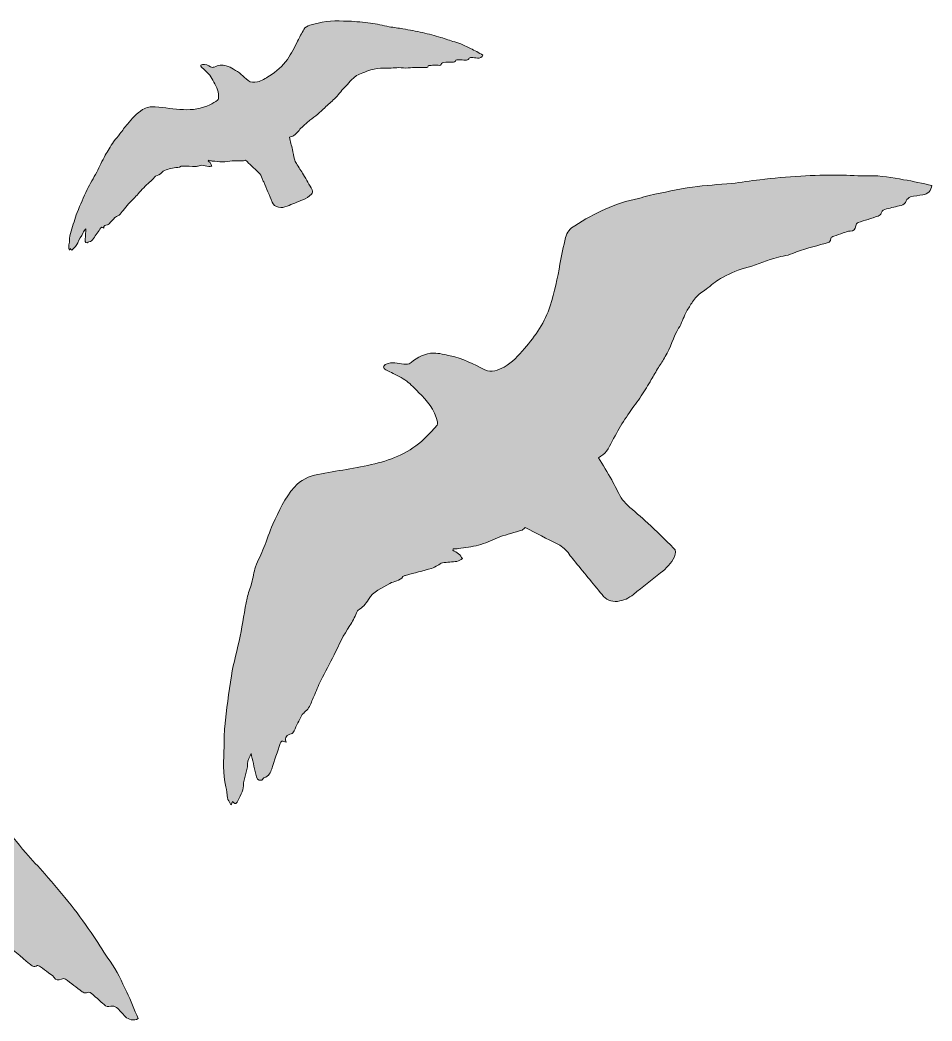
# Model space of a CAD drawing. Header units: inches. Extents: x 726 to 922, y 33 to 225.
# Drawn here: x 874.44 to 911.81, y 52.43 to 93.46 of the extents above; entities that cross this region are included whole.
import ezdxf

# ---------------------------------------------------------------- set-up
doc = ezdxf.new("R2010")
doc.units = ezdxf.units.IN
doc.header["$MEASUREMENT"] = 0
doc.layers.add('Layer 1', color=7, linetype='Continuous')

# ---------------------------------------------------------------- blocks, each defined once
blk = doc.blocks.new('block 6')
at = {"layer": 'Layer 1', "true_color": 0x965f44}
h = blk.add_hatch(color=25, dxfattribs=at)
h.dxf.hatch_style = 2
edge = h.paths.add_edge_path()
edge.add_spline(control_points=[(892.249, 92.566), (892.057, 92.615), (891.873, 92.692), (891.682, 92.746), (891.435, 92.818), (891.187, 92.887), (890.937, 92.943), (890.67, 93.004), (890.4, 93.052), (890.131, 93.101), (889.944, 93.134), (889.755, 93.153), (889.568, 93.187), (889.31, 93.234), (889.054, 93.3), (888.794, 93.336), (888.504, 93.376), (888.21, 93.393), (887.917, 93.417), (887.842, 93.424), (887.765, 93.409), (887.69, 93.417), (887.219, 93.461), (886.764, 93.379), (886.314, 93.251), (886.213, 93.222), (886.123, 93.17), (886.07, 93.073), (885.983, 92.915), (885.891, 92.76), (885.814, 92.597), (885.692, 92.337), (885.552, 92.088), (885.393, 91.849), (885.203, 91.564), (884.946, 91.35), (884.658, 91.169), (884.501, 91.071), (884.349, 90.964), (884.164, 90.927), (884.031, 90.901), (883.89, 90.882), (883.781, 90.982), (883.596, 91.152), (883.414, 91.324), (883.191, 91.444), (883.093, 91.497), (882.996, 91.558), (882.891, 91.588), (882.724, 91.636), (882.557, 91.6), (882.399, 91.534), (882.344, 91.51), (882.303, 91.521), (882.251, 91.544), (882.143, 91.594), (882.037, 91.658), (881.91, 91.643), (881.887, 91.64), (881.854, 91.623), (881.847, 91.604), (881.84, 91.586), (881.855, 91.552), (881.871, 91.534), (881.899, 91.503), (881.936, 91.481), (881.966, 91.451), (882.049, 91.37), (882.141, 91.293), (882.212, 91.202), (882.279, 91.116), (882.324, 91.013), (882.379, 90.919), (882.499, 90.711), (882.592, 90.495), (882.576, 90.248), (882.574, 90.221), (882.558, 90.186), (882.537, 90.172), (882.434, 90.108), (882.33, 90.044), (882.221, 89.989), (881.879, 89.817), (881.509, 89.77), (881.135, 89.79), (880.75, 89.81), (880.367, 89.865), (879.982, 89.904), (879.796, 89.923), (879.622, 89.892), (879.46, 89.79), (879.213, 89.634), (879.025, 89.415), (878.839, 89.197), (878.73, 89.071), (878.639, 88.929), (878.536, 88.798), (878.45, 88.688), (878.351, 88.588), (878.269, 88.474), (878.203, 88.382), (878.157, 88.276), (878.098, 88.178), (878.045, 88.09), (877.978, 88.01), (877.93, 87.918), (877.81, 87.689), (877.702, 87.454), (877.581, 87.225), (877.455, 86.985), (877.31, 86.754), (877.192, 86.509), (877.045, 86.203), (876.913, 85.889), (876.782, 85.575), (876.73, 85.45), (876.699, 85.317), (876.656, 85.188), (876.571, 84.934), (876.474, 84.683), (876.467, 84.409), (876.465, 84.333), (876.445, 84.258), (876.434, 84.183), (876.434, 84.172), (876.434, 84.161), (876.434, 84.149), (876.442, 84.112), (876.451, 84.074), (876.461, 84.029), (876.479, 84.052), (876.493, 84.07), (876.509, 84.092), (876.529, 84.05), (876.552, 84.002), (876.594, 84.05), (876.673, 84.138), (876.776, 84.225), (876.808, 84.332), (876.853, 84.479), (876.968, 84.581), (877.011, 84.727), (877.032, 84.798), (877.099, 84.856), (877.136, 84.908), (877.129, 84.778), (877.122, 84.63), (877.11, 84.482), (877.105, 84.406), (877.102, 84.336), (877.195, 84.332), (877.219, 84.348), (877.239, 84.372), (877.257, 84.371), (877.355, 84.365), (877.4, 84.43), (877.448, 84.499), (877.548, 84.647), (877.651, 84.792), (877.755, 84.938), (877.765, 84.953), (877.782, 84.964), (877.795, 84.975), (877.819, 84.961), (877.839, 84.949), (877.873, 84.928), (877.867, 85.047), (877.931, 85.064), (878.018, 85.06), (878.042, 85.059), (878.071, 85.085), (878.09, 85.106), (878.169, 85.189), (878.244, 85.277), (878.324, 85.36), (878.341, 85.379), (878.369, 85.388), (878.392, 85.402), (878.428, 85.422), (878.471, 85.435), (878.499, 85.463), (878.557, 85.523), (878.608, 85.59), (878.662, 85.654), (878.737, 85.744), (878.808, 85.838), (878.888, 85.924), (879.018, 86.065), (879.158, 86.196), (879.285, 86.34), (879.432, 86.507), (879.577, 86.674), (879.752, 86.814), (879.827, 86.874), (879.886, 86.953), (879.952, 87.024), (879.965, 87.037), (879.976, 87.059), (879.991, 87.063), (880.092, 87.093), (880.175, 87.137), (880.257, 87.216), (880.387, 87.343), (880.58, 87.359), (880.753, 87.403), (880.85, 87.428), (880.961, 87.385), (881.048, 87.464), (881.06, 87.474), (881.086, 87.47), (881.106, 87.47), (881.285, 87.467), (881.464, 87.461), (881.644, 87.46), (881.687, 87.46), (881.731, 87.474), (881.775, 87.482), (881.812, 87.49), (881.85, 87.51), (881.885, 87.506), (881.981, 87.493), (882.075, 87.465), (882.171, 87.453), (882.211, 87.447), (882.253, 87.466), (882.294, 87.474), (882.278, 87.512), (882.267, 87.554), (882.245, 87.588), (882.22, 87.625), (882.184, 87.655), (882.153, 87.689), (882.158, 87.696), (882.163, 87.704), (882.167, 87.711), (882.218, 87.701), (882.268, 87.687), (882.319, 87.682), (882.454, 87.666), (882.591, 87.643), (882.727, 87.643), (882.862, 87.644), (882.997, 87.677), (883.132, 87.685), (883.287, 87.693), (883.443, 87.687), (883.599, 87.691), (883.624, 87.691), (883.649, 87.712), (883.674, 87.723), (883.851, 87.554), (884.027, 87.382), (884.208, 87.215), (884.285, 87.144), (884.337, 87.062), (884.368, 86.964), (884.384, 86.916), (884.404, 86.87), (884.424, 86.824), (884.54, 86.549), (884.658, 86.275), (884.774, 86.001), (884.823, 85.885), (884.902, 85.808), (885.032, 85.786), (885.154, 85.765), (885.269, 85.782), (885.382, 85.83), (885.595, 85.919), (885.811, 86.001), (886.022, 86.092), (886.153, 86.148), (886.281, 86.211), (886.378, 86.325), (886.427, 86.382), (886.446, 86.435), (886.411, 86.498), (886.294, 86.707), (886.176, 86.916), (886.054, 87.121), (885.961, 87.277), (885.858, 87.426), (885.764, 87.58), (885.73, 87.635), (885.699, 87.696), (885.683, 87.758), (885.651, 87.888), (885.633, 88.021), (885.602, 88.151), (885.563, 88.321), (885.517, 88.489), (885.475, 88.653), (885.533, 88.677), (885.613, 88.688), (885.664, 88.732), (885.781, 88.835), (885.881, 88.956), (885.994, 89.064), (886.098, 89.164), (886.207, 89.259), (886.318, 89.352), (886.423, 89.439), (886.537, 89.516), (886.641, 89.603), (886.739, 89.685), (886.83, 89.775), (886.923, 89.862), (886.992, 89.926), (887.061, 89.991), (887.131, 90.056), (887.193, 90.113), (887.258, 90.168), (887.321, 90.226), (887.477, 90.368), (887.581, 90.556), (887.738, 90.697), (887.822, 90.773), (887.886, 90.871), (887.963, 90.954), (888.015, 91.009), (888.073, 91.057), (888.13, 91.107), (888.163, 91.136), (888.198, 91.161), (888.233, 91.188), (888.31, 91.233), (888.399, 91.266), (888.486, 91.296), (888.599, 91.335), (888.711, 91.396), (888.82, 91.418), (888.987, 91.45), (889.158, 91.495), (889.338, 91.485), (889.543, 91.473), (889.75, 91.505), (889.956, 91.509), (890.087, 91.512), (890.221, 91.482), (890.349, 91.498), (890.576, 91.527), (890.802, 91.506), (891.028, 91.512), (891.083, 91.513), (891.15, 91.495), (891.169, 91.582), (891.171, 91.592), (891.211, 91.598), (891.235, 91.6), (891.302, 91.605), (891.368, 91.607), (891.435, 91.609), (891.483, 91.611), (891.534, 91.622), (891.577, 91.607), (891.653, 91.582), (891.685, 91.614), (891.716, 91.674), (891.728, 91.696), (891.757, 91.724), (891.779, 91.725), (891.919, 91.733), (892.059, 91.732), (892.199, 91.738), (892.227, 91.74), (892.268, 91.756), (892.279, 91.778), (892.308, 91.832), (892.351, 91.833), (892.4, 91.831), (892.5, 91.825), (892.601, 91.821), (892.702, 91.816), (892.755, 91.813), (892.795, 91.827), (892.829, 91.876), (892.849, 91.904), (892.897, 91.929), (892.932, 91.927), (893.015, 91.926), (893.098, 91.906), (893.182, 91.897), (893.279, 91.887), (893.369, 91.934), (893.408, 92.026), (893.238, 92.116), (893.071, 92.214), (892.896, 92.296), (892.684, 92.396), (892.479, 92.507), (892.249, 92.566)], knot_values=[0, 0, 0, 0, 1, 1, 1, 2, 2, 2, 3, 3, 3, 4, 4, 4, 5, 5, 5, 6, 6, 6, 7, 7, 7, 8, 8, 8, 9, 9, 9, 10, 10, 10, 11, 11, 11, 12, 12, 12, 13, 13, 13, 14, 14, 14, 15, 15, 15, 16, 16, 16, 17, 17, 17, 18, 18, 18, 19, 19, 19, 20, 20, 20, 21, 21, 21, 22, 22, 22, 23, 23, 23, 24, 24, 24, 25, 25, 25, 26, 26, 26, 27, 27, 27, 28, 28, 28, 29, 29, 29, 30, 30, 30, 31, 31, 31, 32, 32, 32, 33, 33, 33, 34, 34, 34, 35, 35, 35, 36, 36, 36, 37, 37, 37, 38, 38, 38, 39, 39, 39, 40, 40, 40, 41, 41, 41, 42, 42, 42, 43, 43, 43, 44, 44, 44, 45, 45, 45, 46, 46, 46, 47, 47, 47, 48, 48, 48, 49, 49, 49, 50, 50, 50, 51, 51, 51, 52, 52, 52, 53, 53, 53, 54, 54, 54, 55, 55, 55, 56, 56, 56, 57, 57, 57, 58, 58, 58, 59, 59, 59, 60, 60, 60, 61, 61, 61, 62, 62, 62, 63, 63, 63, 64, 64, 64, 65, 65, 65, 66, 66, 66, 67, 67, 67, 68, 68, 68, 69, 69, 69, 70, 70, 70, 71, 71, 71, 72, 72, 72, 73, 73, 73, 74, 74, 74, 75, 75, 75, 76, 76, 76, 77, 77, 77, 78, 78, 78, 79, 79, 79, 80, 80, 80, 81, 81, 81, 82, 82, 82, 83, 83, 83, 84, 84, 84, 85, 85, 85, 86, 86, 86, 87, 87, 87, 88, 88, 88, 89, 89, 89, 90, 90, 90, 91, 91, 91, 92, 92, 92, 93, 93, 93, 94, 94, 94, 95, 95, 95, 96, 96, 96, 97, 97, 97, 98, 98, 98, 99, 99, 99, 100, 100, 100, 101, 101, 101, 102, 102, 102, 103, 103, 103, 104, 104, 104, 105, 105, 105, 106, 106, 106, 107, 107, 107, 108, 108, 108, 109, 109, 109, 110, 110, 110, 111, 111, 111, 112, 112, 112, 113, 113, 113, 114, 114, 114, 115, 115, 115, 116, 116, 116, 117, 117, 117, 118, 118, 118, 119, 119, 119, 120, 120, 120, 121, 121, 121, 122, 122, 122, 123, 123, 123, 124, 124, 124, 125, 125, 125, 126, 126, 126, 127, 127, 127, 128, 128, 128, 129, 129, 129, 130, 130, 130, 130], degree=3, periodic=1)
h = blk.add_hatch(color=25, dxfattribs=at)
h.dxf.hatch_style = 2
edge = h.paths.add_edge_path()
edge.add_spline(control_points=[(878.132, 54.879), (877.891, 55.205), (877.697, 55.564), (877.465, 55.897), (877.165, 56.328), (876.859, 56.758), (876.535, 57.171), (876.189, 57.611), (875.824, 58.036), (875.458, 58.46), (875.204, 58.753), (874.928, 59.028), (874.676, 59.322), (874.325, 59.73), (874.004, 60.165), (873.638, 60.557), (873.229, 60.996), (872.784, 61.403), (872.35, 61.818), (872.239, 61.925), (872.099, 62.002), (871.989, 62.11), (871.298, 62.788), (870.469, 63.245), (869.589, 63.621), (869.392, 63.705), (869.181, 63.739), (868.971, 63.653), (868.631, 63.513), (868.284, 63.387), (867.953, 63.227), (867.423, 62.972), (866.88, 62.756), (866.319, 62.582), (865.648, 62.375), (864.966, 62.366), (864.275, 62.451), (863.899, 62.497), (863.519, 62.524), (863.177, 62.704), (862.932, 62.833), (862.684, 62.985), (862.64, 63.284), (862.565, 63.793), (862.499, 64.301), (862.299, 64.78), (862.211, 64.989), (862.136, 65.212), (862.008, 65.395), (861.804, 65.685), (861.492, 65.844), (861.157, 65.943), (861.038, 65.977), (860.987, 66.047), (860.935, 66.151), (860.827, 66.369), (860.741, 66.608), (860.521, 66.747), (860.48, 66.772), (860.405, 66.787), (860.369, 66.767), (860.335, 66.747), (860.317, 66.674), (860.319, 66.625), (860.322, 66.54), (860.352, 66.457), (860.362, 66.371), (860.39, 66.133), (860.436, 65.894), (860.432, 65.656), (860.427, 65.434), (860.366, 65.213), (860.331, 64.992), (860.254, 64.507), (860.124, 64.044), (859.779, 63.672), (859.743, 63.632), (859.671, 63.597), (859.62, 63.603), (859.373, 63.633), (859.126, 63.667), (858.883, 63.72), (858.117, 63.887), (857.468, 64.29), (856.9, 64.803), (856.314, 65.332), (855.776, 65.914), (855.217, 66.472), (854.945, 66.743), (854.628, 66.918), (854.24, 66.964), (853.645, 67.035), (853.066, 66.929), (852.489, 66.824), (852.153, 66.763), (851.826, 66.655), (851.493, 66.58), (851.214, 66.517), (850.927, 66.485), (850.652, 66.41), (850.428, 66.349), (850.218, 66.239), (849.998, 66.161), (849.799, 66.089), (849.589, 66.048), (849.396, 65.965), (848.91, 65.755), (848.434, 65.522), (847.948, 65.313), (847.437, 65.094), (846.909, 64.915), (846.407, 64.678), (845.777, 64.382), (845.163, 64.052), (844.55, 63.722), (844.306, 63.591), (844.085, 63.42), (843.851, 63.271), (843.388, 62.977), (842.91, 62.703), (842.546, 62.277), (842.446, 62.16), (842.318, 62.066), (842.202, 61.962), (842.188, 61.943), (842.173, 61.926), (842.159, 61.908), (842.124, 61.837), (842.089, 61.766), (842.048, 61.681), (842.105, 61.695), (842.151, 61.706), (842.204, 61.719), (842.183, 61.628), (842.157, 61.521), (842.285, 61.542), (842.525, 61.582), (842.799, 61.588), (842.988, 61.715), (843.249, 61.891), (843.564, 61.905), (843.82, 62.081), (843.945, 62.167), (844.126, 62.172), (844.252, 62.206), (844.073, 62.01), (843.871, 61.784), (843.663, 61.564), (843.555, 61.45), (843.461, 61.343), (843.602, 61.216), (843.662, 61.21), (843.723, 61.222), (843.751, 61.197), (843.9, 61.063), (844.056, 61.108), (844.22, 61.157), (844.57, 61.261), (844.922, 61.359), (845.274, 61.457), (845.31, 61.468), (845.351, 61.462), (845.386, 61.464), (845.405, 61.41), (845.421, 61.366), (845.449, 61.288), (845.591, 61.484), (845.715, 61.43), (845.849, 61.311), (845.885, 61.279), (845.965, 61.283), (846.023, 61.29), (846.256, 61.321), (846.488, 61.363), (846.721, 61.394), (846.774, 61.4), (846.83, 61.38), (846.884, 61.37), (846.967, 61.357), (847.052, 61.322), (847.132, 61.331), (847.302, 61.35), (847.47, 61.392), (847.638, 61.425), (847.873, 61.47), (848.107, 61.527), (848.344, 61.561), (848.733, 61.617), (849.126, 61.645), (849.513, 61.71), (849.961, 61.786), (850.407, 61.863), (850.865, 61.861), (851.061, 61.86), (851.258, 61.909), (851.454, 61.935), (851.492, 61.94), (851.536, 61.961), (851.566, 61.948), (851.765, 61.865), (851.952, 61.828), (852.185, 61.848), (852.555, 61.882), (852.882, 61.658), (853.215, 61.505), (853.402, 61.42), (853.522, 61.208), (853.762, 61.221), (853.794, 61.223), (853.831, 61.182), (853.861, 61.157), (854.142, 60.92), (854.42, 60.68), (854.703, 60.447), (854.772, 60.39), (854.86, 60.356), (854.94, 60.314), (855.008, 60.278), (855.096, 60.261), (855.145, 60.209), (855.281, 60.064), (855.395, 59.899), (855.531, 59.754), (855.587, 59.696), (855.678, 59.671), (855.753, 59.631), (855.778, 59.712), (855.814, 59.792), (855.822, 59.874), (855.831, 59.966), (855.813, 60.06), (855.807, 60.153), (855.824, 60.159), (855.842, 60.165), (855.859, 60.171), (855.926, 60.09), (855.988, 60.003), (856.061, 59.928), (856.257, 59.729), (856.443, 59.516), (856.66, 59.342), (856.875, 59.169), (857.132, 59.047), (857.357, 58.884), (857.614, 58.697), (857.854, 58.486), (858.106, 58.292), (858.148, 58.26), (858.214, 58.26), (858.266, 58.247), (858.33, 57.749), (858.388, 57.248), (858.46, 56.75), (858.49, 56.538), (858.467, 56.341), (858.391, 56.145), (858.354, 56.049), (858.327, 55.949), (858.298, 55.85), (858.129, 55.264), (857.962, 54.678), (857.793, 54.092), (857.722, 53.844), (857.748, 53.619), (857.926, 53.418), (858.093, 53.228), (858.297, 53.107), (858.539, 53.036), (858.992, 52.903), (859.44, 52.754), (859.893, 52.627), (860.174, 52.547), (860.458, 52.483), (860.759, 52.538), (860.91, 52.565), (861.009, 52.627), (861.034, 52.77), (861.118, 53.253), (861.2, 53.737), (861.27, 54.222), (861.324, 54.588), (861.352, 54.957), (861.402, 55.324), (861.42, 55.455), (861.449, 55.592), (861.504, 55.71), (861.62, 55.958), (861.763, 56.193), (861.883, 56.439), (862.039, 56.76), (862.182, 57.087), (862.327, 57.401), (862.449, 57.363), (862.591, 57.278), (862.73, 57.283), (863.048, 57.294), (863.363, 57.358), (863.681, 57.384), (863.976, 57.408), (864.272, 57.419), (864.568, 57.422), (864.846, 57.425), (865.126, 57.402), (865.405, 57.406), (865.665, 57.41), (865.926, 57.436), (866.186, 57.453), (866.379, 57.466), (866.572, 57.481), (866.765, 57.493), (866.939, 57.503), (867.114, 57.507), (867.288, 57.517), (867.718, 57.542), (868.125, 57.707), (868.558, 57.729), (868.789, 57.742), (869.016, 57.814), (869.246, 57.846), (869.399, 57.867), (869.554, 57.868), (869.709, 57.874), (869.798, 57.877), (869.887, 57.872), (869.977, 57.871), (870.158, 57.843), (870.341, 57.779), (870.518, 57.715), (870.748, 57.631), (871.004, 57.584), (871.205, 57.478), (871.513, 57.313), (871.842, 57.164), (872.114, 56.916), (872.425, 56.633), (872.795, 56.417), (873.128, 56.158), (873.34, 55.993), (873.513, 55.773), (873.738, 55.633), (874.136, 55.386), (874.467, 55.062), (874.834, 54.779), (874.923, 54.71), (875.007, 54.595), (875.147, 54.709), (875.164, 54.723), (875.237, 54.68), (875.276, 54.653), (875.388, 54.575), (875.498, 54.492), (875.606, 54.409), (875.684, 54.35), (875.78, 54.301), (875.829, 54.223), (875.916, 54.085), (876.01, 54.095), (876.136, 54.149), (876.184, 54.169), (876.265, 54.177), (876.302, 54.15), (876.533, 53.982), (876.755, 53.799), (876.985, 53.629), (877.032, 53.595), (877.117, 53.569), (877.164, 53.588), (877.28, 53.637), (877.349, 53.584), (877.424, 53.516), (877.577, 53.378), (877.73, 53.241), (877.883, 53.103), (877.965, 53.03), (878.047, 53), (878.165, 53.035), (878.232, 53.055), (878.34, 53.03), (878.394, 52.984), (878.524, 52.874), (878.63, 52.736), (878.751, 52.614), (878.893, 52.472), (879.097, 52.43), (879.277, 52.527), (879.124, 52.888), (878.984, 53.26), (878.812, 53.617), (878.605, 54.047), (878.421, 54.489), (878.132, 54.879)], knot_values=[0, 0, 0, 0, 1, 1, 1, 2, 2, 2, 3, 3, 3, 4, 4, 4, 5, 5, 5, 6, 6, 6, 7, 7, 7, 8, 8, 8, 9, 9, 9, 10, 10, 10, 11, 11, 11, 12, 12, 12, 13, 13, 13, 14, 14, 14, 15, 15, 15, 16, 16, 16, 17, 17, 17, 18, 18, 18, 19, 19, 19, 20, 20, 20, 21, 21, 21, 22, 22, 22, 23, 23, 23, 24, 24, 24, 25, 25, 25, 26, 26, 26, 27, 27, 27, 28, 28, 28, 29, 29, 29, 30, 30, 30, 31, 31, 31, 32, 32, 32, 33, 33, 33, 34, 34, 34, 35, 35, 35, 36, 36, 36, 37, 37, 37, 38, 38, 38, 39, 39, 39, 40, 40, 40, 41, 41, 41, 42, 42, 42, 43, 43, 43, 44, 44, 44, 45, 45, 45, 46, 46, 46, 47, 47, 47, 48, 48, 48, 49, 49, 49, 50, 50, 50, 51, 51, 51, 52, 52, 52, 53, 53, 53, 54, 54, 54, 55, 55, 55, 56, 56, 56, 57, 57, 57, 58, 58, 58, 59, 59, 59, 60, 60, 60, 61, 61, 61, 62, 62, 62, 63, 63, 63, 64, 64, 64, 65, 65, 65, 66, 66, 66, 67, 67, 67, 68, 68, 68, 69, 69, 69, 70, 70, 70, 71, 71, 71, 72, 72, 72, 73, 73, 73, 74, 74, 74, 75, 75, 75, 76, 76, 76, 77, 77, 77, 78, 78, 78, 79, 79, 79, 80, 80, 80, 81, 81, 81, 82, 82, 82, 83, 83, 83, 84, 84, 84, 85, 85, 85, 86, 86, 86, 87, 87, 87, 88, 88, 88, 89, 89, 89, 90, 90, 90, 91, 91, 91, 92, 92, 92, 93, 93, 93, 94, 94, 94, 95, 95, 95, 96, 96, 96, 97, 97, 97, 98, 98, 98, 99, 99, 99, 100, 100, 100, 101, 101, 101, 102, 102, 102, 103, 103, 103, 104, 104, 104, 105, 105, 105, 106, 106, 106, 107, 107, 107, 108, 108, 108, 109, 109, 109, 110, 110, 110, 111, 111, 111, 112, 112, 112, 113, 113, 113, 114, 114, 114, 115, 115, 115, 116, 116, 116, 117, 117, 117, 118, 118, 118, 119, 119, 119, 120, 120, 120, 121, 121, 121, 122, 122, 122, 123, 123, 123, 124, 124, 124, 125, 125, 125, 126, 126, 126, 127, 127, 127, 128, 128, 128, 129, 129, 129, 130, 130, 130, 130], degree=3, periodic=1)
at = {"layer": 'Layer 1', "lineweight": 0}
for points in [[(892.249, 92.566), (892.057, 92.615), (891.873, 92.692), (891.682, 92.746), (891.435, 92.818), (891.187, 92.887), (890.937, 92.943), (890.67, 93.004), (890.4, 93.052), (890.131, 93.101), (889.944, 93.134), (889.755, 93.153), (889.568, 93.187), (889.31, 93.234), (889.054, 93.3), (888.794, 93.336), (888.504, 93.376), (888.21, 93.393), (887.917, 93.417), (887.842, 93.424), (887.765, 93.409), (887.69, 93.417), (887.219, 93.461), (886.764, 93.379), (886.314, 93.251), (886.213, 93.222), (886.123, 93.17), (886.07, 93.073), (885.983, 92.915), (885.891, 92.76), (885.814, 92.597), (885.692, 92.337), (885.552, 92.088), (885.393, 91.849), (885.203, 91.564), (884.946, 91.35), (884.658, 91.169), (884.501, 91.071), (884.349, 90.964), (884.164, 90.927), (884.031, 90.901), (883.89, 90.882), (883.781, 90.982), (883.596, 91.152), (883.414, 91.324), (883.191, 91.444), (883.093, 91.497), (882.996, 91.558), (882.891, 91.588), (882.724, 91.636), (882.557, 91.6), (882.399, 91.534), (882.344, 91.51), (882.303, 91.521), (882.251, 91.544), (882.143, 91.594), (882.037, 91.658), (881.91, 91.643), (881.887, 91.64), (881.854, 91.623), (881.847, 91.604), (881.84, 91.586), (881.855, 91.552), (881.871, 91.534), (881.899, 91.503), (881.936, 91.481), (881.966, 91.451), (882.049, 91.37), (882.141, 91.293), (882.212, 91.202), (882.279, 91.116), (882.324, 91.013), (882.379, 90.919), (882.499, 90.711), (882.592, 90.495), (882.576, 90.248), (882.574, 90.221), (882.558, 90.186), (882.537, 90.172), (882.434, 90.108), (882.33, 90.044), (882.221, 89.989), (881.879, 89.817), (881.509, 89.77), (881.135, 89.79), (880.75, 89.81), (880.367, 89.865), (879.982, 89.904), (879.796, 89.923), (879.622, 89.892), (879.46, 89.79), (879.213, 89.634), (879.025, 89.415), (878.839, 89.197), (878.73, 89.071), (878.639, 88.929), (878.536, 88.798), (878.45, 88.688), (878.351, 88.588), (878.269, 88.474), (878.203, 88.382), (878.157, 88.276), (878.098, 88.178), (878.045, 88.09), (877.978, 88.01), (877.93, 87.918), (877.81, 87.689), (877.702, 87.454), (877.581, 87.225), (877.455, 86.985), (877.31, 86.754), (877.192, 86.509), (877.045, 86.203), (876.913, 85.889), (876.782, 85.575), (876.73, 85.45), (876.699, 85.317), (876.656, 85.188), (876.571, 84.934), (876.474, 84.683), (876.467, 84.409), (876.465, 84.333), (876.445, 84.258), (876.434, 84.183), (876.434, 84.172), (876.434, 84.161), (876.434, 84.149), (876.442, 84.112), (876.451, 84.074), (876.461, 84.029), (876.479, 84.052), (876.493, 84.07), (876.509, 84.092), (876.529, 84.05), (876.552, 84.002), (876.594, 84.05), (876.673, 84.138), (876.776, 84.225), (876.808, 84.332), (876.853, 84.479), (876.968, 84.581), (877.011, 84.727), (877.032, 84.798), (877.099, 84.856), (877.136, 84.908), (877.129, 84.778), (877.122, 84.63), (877.11, 84.482), (877.105, 84.406), (877.102, 84.336), (877.195, 84.332), (877.219, 84.348), (877.239, 84.372), (877.257, 84.371), (877.355, 84.365), (877.4, 84.43), (877.448, 84.499), (877.548, 84.647), (877.651, 84.792), (877.755, 84.938), (877.765, 84.953), (877.782, 84.964), (877.795, 84.975), (877.819, 84.961), (877.839, 84.949), (877.873, 84.928), (877.867, 85.047), (877.931, 85.064), (878.018, 85.06), (878.042, 85.059), (878.071, 85.085), (878.09, 85.106), (878.169, 85.189), (878.244, 85.277), (878.324, 85.36), (878.341, 85.379), (878.369, 85.388), (878.392, 85.402), (878.428, 85.422), (878.471, 85.435), (878.499, 85.463), (878.557, 85.523), (878.608, 85.59), (878.662, 85.654), (878.737, 85.744), (878.808, 85.838), (878.888, 85.924), (879.018, 86.065), (879.158, 86.196), (879.285, 86.34), (879.432, 86.507), (879.577, 86.674), (879.752, 86.814), (879.827, 86.874), (879.886, 86.953), (879.952, 87.024), (879.965, 87.037), (879.976, 87.059), (879.991, 87.063), (880.092, 87.093), (880.175, 87.137), (880.257, 87.216), (880.387, 87.343), (880.58, 87.359), (880.753, 87.403), (880.85, 87.428), (880.961, 87.385), (881.048, 87.464), (881.06, 87.474), (881.086, 87.47), (881.106, 87.47), (881.285, 87.467), (881.464, 87.461), (881.644, 87.46), (881.687, 87.46), (881.731, 87.474), (881.775, 87.482), (881.812, 87.49), (881.85, 87.51), (881.885, 87.506), (881.981, 87.493), (882.075, 87.465), (882.171, 87.453), (882.211, 87.447), (882.253, 87.466), (882.294, 87.474), (882.278, 87.512), (882.267, 87.554), (882.245, 87.588), (882.22, 87.625), (882.184, 87.655), (882.153, 87.689), (882.158, 87.696), (882.163, 87.704), (882.167, 87.711), (882.218, 87.701), (882.268, 87.687), (882.319, 87.682), (882.454, 87.666), (882.591, 87.643), (882.727, 87.643), (882.862, 87.644), (882.997, 87.677), (883.132, 87.685), (883.287, 87.693), (883.443, 87.687), (883.599, 87.691), (883.624, 87.691), (883.649, 87.712), (883.674, 87.723), (883.851, 87.554), (884.027, 87.382), (884.208, 87.215), (884.285, 87.144), (884.337, 87.062), (884.368, 86.964), (884.384, 86.916), (884.404, 86.87), (884.424, 86.824), (884.54, 86.549), (884.658, 86.275), (884.774, 86.001), (884.823, 85.885), (884.902, 85.808), (885.032, 85.786), (885.154, 85.765), (885.269, 85.782), (885.382, 85.83), (885.595, 85.919), (885.811, 86.001), (886.022, 86.092), (886.153, 86.148), (886.281, 86.211), (886.378, 86.325), (886.427, 86.382), (886.446, 86.435), (886.411, 86.498), (886.294, 86.707), (886.176, 86.916), (886.054, 87.121), (885.961, 87.277), (885.858, 87.426), (885.764, 87.58), (885.73, 87.635), (885.699, 87.696), (885.683, 87.758), (885.651, 87.888), (885.633, 88.021), (885.602, 88.151), (885.563, 88.321), (885.517, 88.489), (885.475, 88.653), (885.533, 88.677), (885.613, 88.688), (885.664, 88.732), (885.781, 88.835), (885.881, 88.956), (885.994, 89.064), (886.098, 89.164), (886.207, 89.259), (886.318, 89.352), (886.423, 89.439), (886.537, 89.516), (886.641, 89.603), (886.739, 89.685), (886.83, 89.775), (886.923, 89.862), (886.992, 89.926), (887.061, 89.991), (887.131, 90.056), (887.193, 90.113), (887.258, 90.168), (887.321, 90.226), (887.477, 90.368), (887.581, 90.556), (887.738, 90.697), (887.822, 90.773), (887.886, 90.871), (887.963, 90.954), (888.015, 91.009), (888.073, 91.057), (888.13, 91.107), (888.163, 91.136), (888.198, 91.161), (888.233, 91.188), (888.31, 91.233), (888.399, 91.266), (888.486, 91.296), (888.599, 91.335), (888.711, 91.396), (888.82, 91.418), (888.987, 91.45), (889.158, 91.495), (889.338, 91.485), (889.543, 91.473), (889.75, 91.505), (889.956, 91.509), (890.087, 91.512), (890.221, 91.482), (890.349, 91.498), (890.576, 91.527), (890.802, 91.506), (891.028, 91.512), (891.083, 91.513), (891.15, 91.495), (891.169, 91.582), (891.171, 91.592), (891.211, 91.598), (891.235, 91.6), (891.302, 91.605), (891.368, 91.607), (891.435, 91.609), (891.483, 91.611), (891.534, 91.622), (891.577, 91.607), (891.653, 91.582), (891.685, 91.614), (891.716, 91.674), (891.728, 91.696), (891.757, 91.724), (891.779, 91.725), (891.919, 91.733), (892.059, 91.732), (892.199, 91.738), (892.227, 91.74), (892.268, 91.756), (892.279, 91.778), (892.308, 91.832), (892.351, 91.833), (892.4, 91.831), (892.5, 91.825), (892.601, 91.821), (892.702, 91.816), (892.755, 91.813), (892.795, 91.827), (892.829, 91.876), (892.849, 91.904), (892.897, 91.929), (892.932, 91.927), (893.015, 91.926), (893.098, 91.906), (893.182, 91.897), (893.279, 91.887), (893.369, 91.934), (893.408, 92.026), (893.238, 92.116), (893.071, 92.214), (892.896, 92.296), (892.684, 92.396), (892.479, 92.507), (892.249, 92.566)], [(878.132, 54.879), (877.891, 55.205), (877.697, 55.564), (877.465, 55.897), (877.165, 56.328), (876.859, 56.758), (876.535, 57.171), (876.189, 57.611), (875.824, 58.036), (875.458, 58.46), (875.204, 58.753), (874.928, 59.028), (874.676, 59.322), (874.325, 59.73), (874.004, 60.165), (873.638, 60.557), (873.229, 60.996), (872.784, 61.403), (872.35, 61.818), (872.239, 61.925), (872.099, 62.002), (871.989, 62.11), (871.298, 62.788), (870.469, 63.245), (869.589, 63.621), (869.392, 63.705), (869.181, 63.739), (868.971, 63.653), (868.631, 63.513), (868.284, 63.387), (867.953, 63.227), (867.423, 62.972), (866.88, 62.756), (866.319, 62.582), (865.648, 62.375), (864.966, 62.366), (864.275, 62.451), (863.899, 62.497), (863.519, 62.524), (863.177, 62.704), (862.932, 62.833), (862.684, 62.985), (862.64, 63.284), (862.565, 63.793), (862.499, 64.301), (862.299, 64.78), (862.211, 64.989), (862.136, 65.212), (862.008, 65.395), (861.804, 65.685), (861.492, 65.844), (861.157, 65.943), (861.038, 65.977), (860.987, 66.047), (860.935, 66.151), (860.827, 66.369), (860.741, 66.608), (860.521, 66.747), (860.48, 66.772), (860.405, 66.787), (860.369, 66.767), (860.335, 66.747), (860.317, 66.674), (860.319, 66.625), (860.322, 66.54), (860.352, 66.457), (860.362, 66.371), (860.39, 66.133), (860.436, 65.894), (860.432, 65.656), (860.427, 65.434), (860.366, 65.213), (860.331, 64.992), (860.254, 64.507), (860.124, 64.044), (859.779, 63.672), (859.743, 63.632), (859.671, 63.597), (859.62, 63.603), (859.373, 63.633), (859.126, 63.667), (858.883, 63.72), (858.117, 63.887), (857.468, 64.29), (856.9, 64.803), (856.314, 65.332), (855.776, 65.914), (855.217, 66.472), (854.945, 66.743), (854.628, 66.918), (854.24, 66.964), (853.645, 67.035), (853.066, 66.929), (852.489, 66.824), (852.153, 66.763), (851.826, 66.655), (851.493, 66.58), (851.214, 66.517), (850.927, 66.485), (850.652, 66.41), (850.428, 66.349), (850.218, 66.239), (849.998, 66.161), (849.799, 66.089), (849.589, 66.048), (849.396, 65.965), (848.91, 65.755), (848.434, 65.522), (847.948, 65.313), (847.437, 65.094), (846.909, 64.915), (846.407, 64.678), (845.777, 64.382), (845.163, 64.052), (844.55, 63.722), (844.306, 63.591), (844.085, 63.42), (843.851, 63.271), (843.388, 62.977), (842.91, 62.703), (842.546, 62.277), (842.446, 62.16), (842.318, 62.066), (842.202, 61.962), (842.188, 61.943), (842.173, 61.926), (842.159, 61.908), (842.124, 61.837), (842.089, 61.766), (842.048, 61.681), (842.105, 61.695), (842.151, 61.706), (842.204, 61.719), (842.183, 61.628), (842.157, 61.521), (842.285, 61.542), (842.525, 61.582), (842.799, 61.588), (842.988, 61.715), (843.249, 61.891), (843.564, 61.905), (843.82, 62.081), (843.945, 62.167), (844.126, 62.172), (844.252, 62.206), (844.073, 62.01), (843.871, 61.784), (843.663, 61.564), (843.555, 61.45), (843.461, 61.343), (843.602, 61.216), (843.662, 61.21), (843.723, 61.222), (843.751, 61.197), (843.9, 61.063), (844.056, 61.108), (844.22, 61.157), (844.57, 61.261), (844.922, 61.359), (845.274, 61.457), (845.31, 61.468), (845.351, 61.462), (845.386, 61.464), (845.405, 61.41), (845.421, 61.366), (845.449, 61.288), (845.591, 61.484), (845.715, 61.43), (845.849, 61.311), (845.885, 61.279), (845.965, 61.283), (846.023, 61.29), (846.256, 61.321), (846.488, 61.363), (846.721, 61.394), (846.774, 61.4), (846.83, 61.38), (846.884, 61.37), (846.967, 61.357), (847.052, 61.322), (847.132, 61.331), (847.302, 61.35), (847.47, 61.392), (847.638, 61.425), (847.873, 61.47), (848.107, 61.527), (848.344, 61.561), (848.733, 61.617), (849.126, 61.645), (849.513, 61.71), (849.961, 61.786), (850.407, 61.863), (850.865, 61.861), (851.061, 61.86), (851.258, 61.909), (851.454, 61.935), (851.492, 61.94), (851.536, 61.961), (851.566, 61.948), (851.765, 61.865), (851.952, 61.828), (852.185, 61.848), (852.555, 61.882), (852.882, 61.658), (853.215, 61.505), (853.402, 61.42), (853.522, 61.208), (853.762, 61.221), (853.794, 61.223), (853.831, 61.182), (853.861, 61.157), (854.142, 60.92), (854.42, 60.68), (854.703, 60.447), (854.772, 60.39), (854.86, 60.356), (854.94, 60.314), (855.008, 60.278), (855.096, 60.261), (855.145, 60.209), (855.281, 60.064), (855.395, 59.899), (855.531, 59.754), (855.587, 59.696), (855.678, 59.671), (855.753, 59.631), (855.778, 59.712), (855.814, 59.792), (855.822, 59.874), (855.831, 59.966), (855.813, 60.06), (855.807, 60.153), (855.824, 60.159), (855.842, 60.165), (855.859, 60.171), (855.926, 60.09), (855.988, 60.003), (856.061, 59.928), (856.257, 59.729), (856.443, 59.516), (856.66, 59.342), (856.875, 59.169), (857.132, 59.047), (857.357, 58.884), (857.614, 58.697), (857.854, 58.486), (858.106, 58.292), (858.148, 58.26), (858.214, 58.26), (858.266, 58.247), (858.33, 57.749), (858.388, 57.248), (858.46, 56.75), (858.49, 56.538), (858.467, 56.341), (858.391, 56.145), (858.354, 56.049), (858.327, 55.949), (858.298, 55.85), (858.129, 55.264), (857.962, 54.678), (857.793, 54.092), (857.722, 53.844), (857.748, 53.619), (857.926, 53.418), (858.093, 53.228), (858.297, 53.107), (858.539, 53.036), (858.992, 52.903), (859.44, 52.754), (859.893, 52.627), (860.174, 52.547), (860.458, 52.483), (860.759, 52.538), (860.91, 52.565), (861.009, 52.627), (861.034, 52.77), (861.118, 53.253), (861.2, 53.737), (861.27, 54.222), (861.324, 54.588), (861.352, 54.957), (861.402, 55.324), (861.42, 55.455), (861.449, 55.592), (861.504, 55.71), (861.62, 55.958), (861.763, 56.193), (861.883, 56.439), (862.039, 56.76), (862.182, 57.087), (862.327, 57.401), (862.449, 57.363), (862.591, 57.278), (862.73, 57.283), (863.048, 57.294), (863.363, 57.358), (863.681, 57.384), (863.976, 57.408), (864.272, 57.419), (864.568, 57.422), (864.846, 57.425), (865.126, 57.402), (865.405, 57.406), (865.665, 57.41), (865.926, 57.436), (866.186, 57.453), (866.379, 57.466), (866.572, 57.481), (866.765, 57.493), (866.939, 57.503), (867.114, 57.507), (867.288, 57.517), (867.718, 57.542), (868.125, 57.707), (868.558, 57.729), (868.789, 57.742), (869.016, 57.814), (869.246, 57.846), (869.399, 57.867), (869.554, 57.868), (869.709, 57.874), (869.798, 57.877), (869.887, 57.872), (869.977, 57.871), (870.158, 57.843), (870.341, 57.779), (870.518, 57.715), (870.748, 57.631), (871.004, 57.584), (871.205, 57.478), (871.513, 57.313), (871.842, 57.164), (872.114, 56.916), (872.425, 56.633), (872.795, 56.417), (873.128, 56.158), (873.34, 55.993), (873.513, 55.773), (873.738, 55.633), (874.136, 55.386), (874.467, 55.062), (874.834, 54.779), (874.923, 54.71), (875.007, 54.595), (875.147, 54.709), (875.164, 54.723), (875.237, 54.68), (875.276, 54.653), (875.388, 54.575), (875.498, 54.492), (875.606, 54.409), (875.684, 54.35), (875.78, 54.301), (875.829, 54.223), (875.916, 54.085), (876.01, 54.095), (876.136, 54.149), (876.184, 54.169), (876.265, 54.177), (876.302, 54.15), (876.533, 53.982), (876.755, 53.799), (876.985, 53.629), (877.032, 53.595), (877.117, 53.569), (877.164, 53.588), (877.28, 53.637), (877.349, 53.584), (877.424, 53.516), (877.577, 53.378), (877.73, 53.241), (877.883, 53.103), (877.965, 53.03), (878.047, 53), (878.165, 53.035), (878.232, 53.055), (878.34, 53.03), (878.394, 52.984), (878.524, 52.874), (878.63, 52.736), (878.751, 52.614), (878.893, 52.472), (879.097, 52.43), (879.277, 52.527), (879.124, 52.888), (878.984, 53.26), (878.812, 53.617), (878.605, 54.047), (878.421, 54.489), (878.132, 54.879)]]:
    blk.add_open_spline(points, degree=3, knots=[0, 0, 0, 0, 1, 1, 1, 2, 2, 2, 3, 3, 3, 4, 4, 4, 5, 5, 5, 6, 6, 6, 7, 7, 7, 8, 8, 8, 9, 9, 9, 10, 10, 10, 11, 11, 11, 12, 12, 12, 13, 13, 13, 14, 14, 14, 15, 15, 15, 16, 16, 16, 17, 17, 17, 18, 18, 18, 19, 19, 19, 20, 20, 20, 21, 21, 21, 22, 22, 22, 23, 23, 23, 24, 24, 24, 25, 25, 25, 26, 26, 26, 27, 27, 27, 28, 28, 28, 29, 29, 29, 30, 30, 30, 31, 31, 31, 32, 32, 32, 33, 33, 33, 34, 34, 34, 35, 35, 35, 36, 36, 36, 37, 37, 37, 38, 38, 38, 39, 39, 39, 40, 40, 40, 41, 41, 41, 42, 42, 42, 43, 43, 43, 44, 44, 44, 45, 45, 45, 46, 46, 46, 47, 47, 47, 48, 48, 48, 49, 49, 49, 50, 50, 50, 51, 51, 51, 52, 52, 52, 53, 53, 53, 54, 54, 54, 55, 55, 55, 56, 56, 56, 57, 57, 57, 58, 58, 58, 59, 59, 59, 60, 60, 60, 61, 61, 61, 62, 62, 62, 63, 63, 63, 64, 64, 64, 65, 65, 65, 66, 66, 66, 67, 67, 67, 68, 68, 68, 69, 69, 69, 70, 70, 70, 71, 71, 71, 72, 72, 72, 73, 73, 73, 74, 74, 74, 75, 75, 75, 76, 76, 76, 77, 77, 77, 78, 78, 78, 79, 79, 79, 80, 80, 80, 81, 81, 81, 82, 82, 82, 83, 83, 83, 84, 84, 84, 85, 85, 85, 86, 86, 86, 87, 87, 87, 88, 88, 88, 89, 89, 89, 90, 90, 90, 91, 91, 91, 92, 92, 92, 93, 93, 93, 94, 94, 94, 95, 95, 95, 96, 96, 96, 97, 97, 97, 98, 98, 98, 99, 99, 99, 100, 100, 100, 101, 101, 101, 102, 102, 102, 103, 103, 103, 104, 104, 104, 105, 105, 105, 106, 106, 106, 107, 107, 107, 108, 108, 108, 109, 109, 109, 110, 110, 110, 111, 111, 111, 112, 112, 112, 113, 113, 113, 114, 114, 114, 115, 115, 115, 116, 116, 116, 117, 117, 117, 118, 118, 118, 119, 119, 119, 120, 120, 120, 121, 121, 121, 122, 122, 122, 123, 123, 123, 124, 124, 124, 125, 125, 125, 126, 126, 126, 127, 127, 127, 128, 128, 128, 129, 129, 129, 130, 130, 130, 130], dxfattribs=at)
blk = doc.blocks.new('block 2')
at = {"layer": 'Layer 1', "true_color": 0xfed527}
h = blk.add_hatch(color=40, dxfattribs=at)
h.dxf.hatch_style = 2
edge = h.paths.add_edge_path()
edge.add_spline(control_points=[(898.917, 69.632), (899.168, 69.662), (899.384, 69.761), (899.58, 69.919), (899.947, 70.216), (900.324, 70.499), (900.688, 70.799), (900.913, 70.985), (901.127, 71.182), (901.253, 71.46), (901.316, 71.6), (901.322, 71.716), (901.219, 71.818), (900.87, 72.163), (900.519, 72.506), (900.16, 72.84), (899.889, 73.092), (899.602, 73.326), (899.329, 73.576), (899.231, 73.665), (899.136, 73.766), (899.069, 73.879), (898.931, 74.115), (898.82, 74.367), (898.686, 74.606), (898.511, 74.916), (898.324, 75.221), (898.148, 75.519), (898.249, 75.597), (898.399, 75.665), (898.474, 75.782), (898.646, 76.05), (898.774, 76.346), (898.933, 76.622), (899.081, 76.878), (899.24, 77.128), (899.406, 77.373), (899.562, 77.603), (899.741, 77.82), (899.896, 78.051), (900.041, 78.268), (900.168, 78.497), (900.302, 78.721), (900.402, 78.886), (900.499, 79.054), (900.6, 79.219), (900.69, 79.368), (900.786, 79.514), (900.877, 79.663), (901.102, 80.031), (901.198, 80.459), (901.426, 80.827), (901.547, 81.024), (901.617, 81.252), (901.722, 81.46), (901.791, 81.598), (901.879, 81.726), (901.962, 81.856), (902.01, 81.931), (902.065, 82.002), (902.117, 82.075), (902.243, 82.208), (902.4, 82.322), (902.554, 82.431), (902.754, 82.572), (902.938, 82.756), (903.139, 82.86), (903.45, 83.02), (903.76, 83.206), (904.119, 83.288), (904.528, 83.382), (904.917, 83.563), (905.32, 83.69), (905.576, 83.771), (905.855, 83.787), (906.098, 83.893), (906.528, 84.079), (906.983, 84.167), (907.424, 84.307), (907.532, 84.342), (907.674, 84.345), (907.66, 84.525), (907.658, 84.547), (907.735, 84.582), (907.78, 84.599), (907.908, 84.647), (908.038, 84.69), (908.168, 84.732), (908.261, 84.762), (908.356, 84.813), (908.448, 84.809), (908.611, 84.803), (908.656, 84.885), (908.684, 85.019), (908.694, 85.07), (908.734, 85.141), (908.777, 85.156), (909.047, 85.251), (909.324, 85.328), (909.595, 85.422), (909.649, 85.441), (909.72, 85.496), (909.73, 85.545), (909.756, 85.668), (909.839, 85.695), (909.937, 85.718), (910.138, 85.764), (910.338, 85.813), (910.538, 85.86), (910.645, 85.886), (910.716, 85.936), (910.754, 86.053), (910.777, 86.12), (910.858, 86.194), (910.927, 86.213), (911.092, 86.256), (911.266, 86.265), (911.435, 86.295), (911.632, 86.331), (911.782, 86.475), (911.805, 86.677), (911.421, 86.758), (911.036, 86.854), (910.645, 86.916), (910.173, 86.991), (909.705, 87.091), (909.22, 87.076), (908.815, 87.063), (908.409, 87.108), (908.003, 87.107), (907.477, 87.106), (906.951, 87.099), (906.426, 87.067), (905.868, 87.034), (905.31, 86.975), (904.754, 86.916), (904.368, 86.875), (903.985, 86.804), (903.599, 86.764), (903.064, 86.708), (902.524, 86.692), (901.993, 86.614), (901.399, 86.527), (900.812, 86.394), (900.223, 86.273), (900.072, 86.242), (899.929, 86.171), (899.778, 86.142), (898.827, 85.96), (897.979, 85.539), (897.169, 85.03), (896.988, 84.916), (896.84, 84.762), (896.791, 84.54), (896.712, 84.181), (896.618, 83.823), (896.561, 83.46), (896.47, 82.88), (896.338, 82.31), (896.161, 81.75), (895.95, 81.081), (895.568, 80.515), (895.105, 79.995), (894.853, 79.712), (894.615, 79.415), (894.272, 79.237), (894.027, 79.109), (893.761, 78.991), (893.49, 79.125), (893.029, 79.353), (892.573, 79.589), (892.066, 79.696), (891.844, 79.744), (891.618, 79.809), (891.394, 79.807), (891.04, 79.805), (890.732, 79.639), (890.46, 79.419), (890.364, 79.342), (890.278, 79.339), (890.162, 79.356), (889.922, 79.391), (889.676, 79.456), (889.437, 79.355), (889.392, 79.336), (889.337, 79.282), (889.334, 79.241), (889.331, 79.202), (889.381, 79.145), (889.422, 79.119), (889.494, 79.074), (889.579, 79.051), (889.655, 79.01), (889.866, 78.897), (890.089, 78.8), (890.282, 78.66), (890.462, 78.53), (890.609, 78.354), (890.771, 78.199), (891.126, 77.86), (891.433, 77.489), (891.542, 76.994), (891.554, 76.941), (891.542, 76.862), (891.508, 76.824), (891.343, 76.638), (891.174, 76.454), (890.992, 76.284), (890.419, 75.75), (889.719, 75.446), (888.973, 75.271), (888.205, 75.09), (887.42, 74.98), (886.642, 74.838), (886.265, 74.769), (885.941, 74.608), (885.682, 74.315), (885.285, 73.866), (885.042, 73.33), (884.8, 72.795), (884.66, 72.485), (884.562, 72.155), (884.434, 71.838), (884.327, 71.572), (884.19, 71.319), (884.094, 71.05), (884.017, 70.831), (883.988, 70.595), (883.927, 70.37), (883.873, 70.166), (883.787, 69.97), (883.746, 69.764), (883.641, 69.245), (883.562, 68.721), (883.457, 68.202), (883.346, 67.658), (883.193, 67.121), (883.101, 66.574), (882.986, 65.888), (882.908, 65.195), (882.83, 64.503), (882.799, 64.228), (882.814, 63.949), (882.803, 63.671), (882.782, 63.123), (882.734, 62.575), (882.877, 62.033), (882.917, 61.883), (882.921, 61.725), (882.941, 61.57), (882.947, 61.548), (882.954, 61.526), (882.96, 61.504), (882.999, 61.435), (883.037, 61.366), (883.083, 61.284), (883.105, 61.339), (883.122, 61.383), (883.141, 61.434), (883.204, 61.364), (883.277, 61.282), (883.333, 61.4), (883.437, 61.619), (883.588, 61.849), (883.591, 62.076), (883.595, 62.391), (883.763, 62.658), (883.764, 62.968), (883.764, 63.12), (883.863, 63.272), (883.907, 63.395), (883.966, 63.136), (884.037, 62.841), (884.099, 62.545), (884.131, 62.391), (884.166, 62.253), (884.351, 62.297), (884.39, 62.342), (884.414, 62.4), (884.451, 62.408), (884.647, 62.455), (884.698, 62.609), (884.752, 62.771), (884.865, 63.118), (884.985, 63.463), (885.104, 63.808), (885.116, 63.844), (885.144, 63.875), (885.163, 63.905), (885.218, 63.89), (885.263, 63.878), (885.343, 63.856), (885.263, 64.085), (885.378, 64.156), (885.552, 64.198), (885.599, 64.21), (885.642, 64.277), (885.668, 64.329), (885.775, 64.539), (885.873, 64.753), (885.981, 64.962), (886.005, 65.009), (886.054, 65.044), (886.092, 65.083), (886.151, 65.143), (886.228, 65.193), (886.266, 65.264), (886.347, 65.415), (886.408, 65.576), (886.477, 65.733), (886.573, 65.953), (886.66, 66.177), (886.767, 66.392), (886.942, 66.743), (887.143, 67.082), (887.309, 67.437), (887.503, 67.849), (887.693, 68.259), (887.956, 68.635), (888.069, 68.796), (888.14, 68.985), (888.23, 69.161), (888.247, 69.195), (888.256, 69.243), (888.283, 69.261), (888.465, 69.377), (888.602, 69.51), (888.718, 69.713), (888.901, 70.036), (889.271, 70.178), (889.586, 70.364), (889.763, 70.469), (890.005, 70.447), (890.131, 70.652), (890.148, 70.68), (890.202, 70.686), (890.24, 70.697), (890.595, 70.793), (890.951, 70.884), (891.304, 70.985), (891.389, 71.01), (891.467, 71.062), (891.548, 71.104), (891.616, 71.14), (891.68, 71.202), (891.751, 71.213), (891.947, 71.242), (892.148, 71.242), (892.344, 71.272), (892.424, 71.284), (892.496, 71.345), (892.572, 71.384), (892.519, 71.45), (892.474, 71.525), (892.411, 71.579), (892.341, 71.638), (892.254, 71.677), (892.174, 71.725), (892.179, 71.743), (892.183, 71.76), (892.188, 71.778), (892.293, 71.787), (892.399, 71.789), (892.503, 71.806), (892.778, 71.853), (893.059, 71.885), (893.326, 71.964), (893.591, 72.043), (893.837, 72.185), (894.099, 72.277), (894.399, 72.381), (894.709, 72.459), (895.013, 72.556), (895.062, 72.571), (895.1, 72.626), (895.141, 72.662), (895.586, 72.43), (896.031, 72.193), (896.482, 71.969), (896.673, 71.873), (896.822, 71.742), (896.94, 71.567), (896.997, 71.482), (897.064, 71.403), (897.129, 71.324), (897.515, 70.851), (897.901, 70.38), (898.287, 69.907), (898.45, 69.707), (898.65, 69.601), (898.917, 69.632)], knot_values=[0, 0, 0, 0, 1, 1, 1, 2, 2, 2, 3, 3, 3, 4, 4, 4, 5, 5, 5, 6, 6, 6, 7, 7, 7, 8, 8, 8, 9, 9, 9, 10, 10, 10, 11, 11, 11, 12, 12, 12, 13, 13, 13, 14, 14, 14, 15, 15, 15, 16, 16, 16, 17, 17, 17, 18, 18, 18, 19, 19, 19, 20, 20, 20, 21, 21, 21, 22, 22, 22, 23, 23, 23, 24, 24, 24, 25, 25, 25, 26, 26, 26, 27, 27, 27, 28, 28, 28, 29, 29, 29, 30, 30, 30, 31, 31, 31, 32, 32, 32, 33, 33, 33, 34, 34, 34, 35, 35, 35, 36, 36, 36, 37, 37, 37, 38, 38, 38, 39, 39, 39, 40, 40, 40, 41, 41, 41, 42, 42, 42, 43, 43, 43, 44, 44, 44, 45, 45, 45, 46, 46, 46, 47, 47, 47, 48, 48, 48, 49, 49, 49, 50, 50, 50, 51, 51, 51, 52, 52, 52, 53, 53, 53, 54, 54, 54, 55, 55, 55, 56, 56, 56, 57, 57, 57, 58, 58, 58, 59, 59, 59, 60, 60, 60, 61, 61, 61, 62, 62, 62, 63, 63, 63, 64, 64, 64, 65, 65, 65, 66, 66, 66, 67, 67, 67, 68, 68, 68, 69, 69, 69, 70, 70, 70, 71, 71, 71, 72, 72, 72, 73, 73, 73, 74, 74, 74, 75, 75, 75, 76, 76, 76, 77, 77, 77, 78, 78, 78, 79, 79, 79, 80, 80, 80, 81, 81, 81, 82, 82, 82, 83, 83, 83, 84, 84, 84, 85, 85, 85, 86, 86, 86, 87, 87, 87, 88, 88, 88, 89, 89, 89, 90, 90, 90, 91, 91, 91, 92, 92, 92, 93, 93, 93, 94, 94, 94, 95, 95, 95, 96, 96, 96, 97, 97, 97, 98, 98, 98, 99, 99, 99, 100, 100, 100, 101, 101, 101, 102, 102, 102, 103, 103, 103, 104, 104, 104, 105, 105, 105, 106, 106, 106, 107, 107, 107, 108, 108, 108, 109, 109, 109, 110, 110, 110, 111, 111, 111, 112, 112, 112, 113, 113, 113, 114, 114, 114, 115, 115, 115, 116, 116, 116, 117, 117, 117, 118, 118, 118, 119, 119, 119, 120, 120, 120, 121, 121, 121, 122, 122, 122, 123, 123, 123, 124, 124, 124, 125, 125, 125, 126, 126, 126, 127, 127, 127, 128, 128, 128, 129, 129, 129, 130, 130, 130, 130], degree=3, periodic=1)
at = {"layer": 'Layer 1', "lineweight": 0}
blk.add_open_spline([(898.917, 69.632), (899.168, 69.662), (899.384, 69.761), (899.58, 69.919), (899.947, 70.216), (900.324, 70.499), (900.688, 70.799), (900.913, 70.985), (901.127, 71.182), (901.253, 71.46), (901.316, 71.6), (901.322, 71.716), (901.219, 71.818), (900.87, 72.163), (900.519, 72.506), (900.16, 72.84), (899.889, 73.092), (899.602, 73.326), (899.329, 73.576), (899.231, 73.665), (899.136, 73.766), (899.069, 73.879), (898.931, 74.115), (898.82, 74.367), (898.686, 74.606), (898.511, 74.916), (898.324, 75.221), (898.148, 75.519), (898.249, 75.597), (898.399, 75.665), (898.474, 75.782), (898.646, 76.05), (898.774, 76.346), (898.933, 76.622), (899.081, 76.878), (899.24, 77.128), (899.406, 77.373), (899.562, 77.603), (899.741, 77.82), (899.896, 78.051), (900.041, 78.268), (900.168, 78.497), (900.302, 78.721), (900.402, 78.886), (900.499, 79.054), (900.6, 79.219), (900.69, 79.368), (900.786, 79.514), (900.877, 79.663), (901.102, 80.031), (901.198, 80.459), (901.426, 80.827), (901.547, 81.024), (901.617, 81.252), (901.722, 81.46), (901.791, 81.598), (901.879, 81.726), (901.962, 81.856), (902.01, 81.931), (902.065, 82.002), (902.117, 82.075), (902.243, 82.208), (902.4, 82.322), (902.554, 82.431), (902.754, 82.572), (902.938, 82.756), (903.139, 82.86), (903.45, 83.02), (903.76, 83.206), (904.119, 83.288), (904.528, 83.382), (904.917, 83.563), (905.32, 83.69), (905.576, 83.771), (905.855, 83.787), (906.098, 83.893), (906.528, 84.079), (906.983, 84.167), (907.424, 84.307), (907.532, 84.342), (907.674, 84.345), (907.66, 84.525), (907.658, 84.547), (907.735, 84.582), (907.78, 84.599), (907.908, 84.647), (908.038, 84.69), (908.168, 84.732), (908.261, 84.762), (908.356, 84.813), (908.448, 84.809), (908.611, 84.803), (908.656, 84.885), (908.684, 85.019), (908.694, 85.07), (908.734, 85.141), (908.777, 85.156), (909.047, 85.251), (909.324, 85.328), (909.595, 85.422), (909.649, 85.441), (909.72, 85.496), (909.73, 85.545), (909.756, 85.668), (909.839, 85.695), (909.937, 85.718), (910.138, 85.764), (910.338, 85.813), (910.538, 85.86), (910.645, 85.886), (910.716, 85.936), (910.754, 86.053), (910.777, 86.12), (910.858, 86.194), (910.927, 86.213), (911.092, 86.256), (911.266, 86.265), (911.435, 86.295), (911.632, 86.331), (911.782, 86.475), (911.805, 86.677), (911.421, 86.758), (911.036, 86.854), (910.645, 86.916), (910.173, 86.991), (909.705, 87.091), (909.22, 87.076), (908.815, 87.063), (908.409, 87.108), (908.003, 87.107), (907.477, 87.106), (906.951, 87.099), (906.426, 87.067), (905.868, 87.034), (905.31, 86.975), (904.754, 86.916), (904.368, 86.875), (903.985, 86.804), (903.599, 86.764), (903.064, 86.708), (902.524, 86.692), (901.993, 86.614), (901.399, 86.527), (900.812, 86.394), (900.223, 86.273), (900.072, 86.242), (899.929, 86.171), (899.778, 86.142), (898.827, 85.96), (897.979, 85.539), (897.169, 85.03), (896.988, 84.916), (896.84, 84.762), (896.791, 84.54), (896.712, 84.181), (896.618, 83.823), (896.561, 83.46), (896.47, 82.88), (896.338, 82.31), (896.161, 81.75), (895.95, 81.081), (895.568, 80.515), (895.105, 79.995), (894.853, 79.712), (894.615, 79.415), (894.272, 79.237), (894.027, 79.109), (893.761, 78.991), (893.49, 79.125), (893.029, 79.353), (892.573, 79.589), (892.066, 79.696), (891.844, 79.744), (891.618, 79.809), (891.394, 79.807), (891.04, 79.805), (890.732, 79.639), (890.46, 79.419), (890.364, 79.342), (890.278, 79.339), (890.162, 79.356), (889.922, 79.391), (889.676, 79.456), (889.437, 79.355), (889.392, 79.336), (889.337, 79.282), (889.334, 79.241), (889.331, 79.202), (889.381, 79.145), (889.422, 79.119), (889.494, 79.074), (889.579, 79.051), (889.655, 79.01), (889.866, 78.897), (890.089, 78.8), (890.282, 78.66), (890.462, 78.53), (890.609, 78.354), (890.771, 78.199), (891.126, 77.86), (891.433, 77.489), (891.542, 76.994), (891.554, 76.941), (891.542, 76.862), (891.508, 76.824), (891.343, 76.638), (891.174, 76.454), (890.992, 76.284), (890.419, 75.75), (889.719, 75.446), (888.973, 75.271), (888.205, 75.09), (887.42, 74.98), (886.642, 74.838), (886.265, 74.769), (885.941, 74.608), (885.682, 74.315), (885.285, 73.866), (885.042, 73.33), (884.8, 72.795), (884.66, 72.485), (884.562, 72.155), (884.434, 71.838), (884.327, 71.572), (884.19, 71.319), (884.094, 71.05), (884.017, 70.831), (883.988, 70.595), (883.927, 70.37), (883.873, 70.166), (883.787, 69.97), (883.746, 69.764), (883.641, 69.245), (883.562, 68.721), (883.457, 68.202), (883.346, 67.658), (883.193, 67.121), (883.101, 66.574), (882.986, 65.888), (882.908, 65.195), (882.83, 64.503), (882.799, 64.228), (882.814, 63.949), (882.803, 63.671), (882.782, 63.123), (882.734, 62.575), (882.877, 62.033), (882.917, 61.883), (882.921, 61.725), (882.941, 61.57), (882.947, 61.548), (882.954, 61.526), (882.96, 61.504), (882.999, 61.435), (883.037, 61.366), (883.083, 61.284), (883.105, 61.339), (883.122, 61.383), (883.141, 61.434), (883.204, 61.364), (883.277, 61.282), (883.333, 61.4), (883.437, 61.619), (883.588, 61.849), (883.591, 62.076), (883.595, 62.391), (883.763, 62.658), (883.764, 62.968), (883.764, 63.12), (883.863, 63.272), (883.907, 63.395), (883.966, 63.136), (884.037, 62.841), (884.099, 62.545), (884.131, 62.391), (884.166, 62.253), (884.351, 62.297), (884.39, 62.342), (884.414, 62.4), (884.451, 62.408), (884.647, 62.455), (884.698, 62.609), (884.752, 62.771), (884.865, 63.118), (884.985, 63.463), (885.104, 63.808), (885.116, 63.844), (885.144, 63.875), (885.163, 63.905), (885.218, 63.89), (885.263, 63.878), (885.343, 63.856), (885.263, 64.085), (885.378, 64.156), (885.552, 64.198), (885.599, 64.21), (885.642, 64.277), (885.668, 64.329), (885.775, 64.539), (885.873, 64.753), (885.981, 64.962), (886.005, 65.009), (886.054, 65.044), (886.092, 65.083), (886.151, 65.143), (886.228, 65.193), (886.266, 65.264), (886.347, 65.415), (886.408, 65.576), (886.477, 65.733), (886.573, 65.953), (886.66, 66.177), (886.767, 66.392), (886.942, 66.743), (887.143, 67.082), (887.309, 67.437), (887.503, 67.849), (887.693, 68.259), (887.956, 68.635), (888.069, 68.796), (888.14, 68.985), (888.23, 69.161), (888.247, 69.195), (888.256, 69.243), (888.283, 69.261), (888.465, 69.377), (888.602, 69.51), (888.718, 69.713), (888.901, 70.036), (889.271, 70.178), (889.586, 70.364), (889.763, 70.469), (890.005, 70.447), (890.131, 70.652), (890.148, 70.68), (890.202, 70.686), (890.24, 70.697), (890.595, 70.793), (890.951, 70.884), (891.304, 70.985), (891.389, 71.01), (891.467, 71.062), (891.548, 71.104), (891.616, 71.14), (891.68, 71.202), (891.751, 71.213), (891.947, 71.242), (892.148, 71.242), (892.344, 71.272), (892.424, 71.284), (892.496, 71.345), (892.572, 71.384), (892.519, 71.45), (892.474, 71.525), (892.411, 71.579), (892.341, 71.638), (892.254, 71.677), (892.174, 71.725), (892.179, 71.743), (892.183, 71.76), (892.188, 71.778), (892.293, 71.787), (892.399, 71.789), (892.503, 71.806), (892.778, 71.853), (893.059, 71.885), (893.326, 71.964), (893.591, 72.043), (893.837, 72.185), (894.099, 72.277), (894.399, 72.381), (894.709, 72.459), (895.013, 72.556), (895.062, 72.571), (895.1, 72.626), (895.141, 72.662), (895.586, 72.43), (896.031, 72.193), (896.482, 71.969), (896.673, 71.873), (896.822, 71.742), (896.94, 71.567), (896.997, 71.482), (897.064, 71.403), (897.129, 71.324), (897.515, 70.851), (897.901, 70.38), (898.287, 69.907), (898.45, 69.707), (898.65, 69.601), (898.917, 69.632)], degree=3, knots=[0, 0, 0, 0, 1, 1, 1, 2, 2, 2, 3, 3, 3, 4, 4, 4, 5, 5, 5, 6, 6, 6, 7, 7, 7, 8, 8, 8, 9, 9, 9, 10, 10, 10, 11, 11, 11, 12, 12, 12, 13, 13, 13, 14, 14, 14, 15, 15, 15, 16, 16, 16, 17, 17, 17, 18, 18, 18, 19, 19, 19, 20, 20, 20, 21, 21, 21, 22, 22, 22, 23, 23, 23, 24, 24, 24, 25, 25, 25, 26, 26, 26, 27, 27, 27, 28, 28, 28, 29, 29, 29, 30, 30, 30, 31, 31, 31, 32, 32, 32, 33, 33, 33, 34, 34, 34, 35, 35, 35, 36, 36, 36, 37, 37, 37, 38, 38, 38, 39, 39, 39, 40, 40, 40, 41, 41, 41, 42, 42, 42, 43, 43, 43, 44, 44, 44, 45, 45, 45, 46, 46, 46, 47, 47, 47, 48, 48, 48, 49, 49, 49, 50, 50, 50, 51, 51, 51, 52, 52, 52, 53, 53, 53, 54, 54, 54, 55, 55, 55, 56, 56, 56, 57, 57, 57, 58, 58, 58, 59, 59, 59, 60, 60, 60, 61, 61, 61, 62, 62, 62, 63, 63, 63, 64, 64, 64, 65, 65, 65, 66, 66, 66, 67, 67, 67, 68, 68, 68, 69, 69, 69, 70, 70, 70, 71, 71, 71, 72, 72, 72, 73, 73, 73, 74, 74, 74, 75, 75, 75, 76, 76, 76, 77, 77, 77, 78, 78, 78, 79, 79, 79, 80, 80, 80, 81, 81, 81, 82, 82, 82, 83, 83, 83, 84, 84, 84, 85, 85, 85, 86, 86, 86, 87, 87, 87, 88, 88, 88, 89, 89, 89, 90, 90, 90, 91, 91, 91, 92, 92, 92, 93, 93, 93, 94, 94, 94, 95, 95, 95, 96, 96, 96, 97, 97, 97, 98, 98, 98, 99, 99, 99, 100, 100, 100, 101, 101, 101, 102, 102, 102, 103, 103, 103, 104, 104, 104, 105, 105, 105, 106, 106, 106, 107, 107, 107, 108, 108, 108, 109, 109, 109, 110, 110, 110, 111, 111, 111, 112, 112, 112, 113, 113, 113, 114, 114, 114, 115, 115, 115, 116, 116, 116, 117, 117, 117, 118, 118, 118, 119, 119, 119, 120, 120, 120, 121, 121, 121, 122, 122, 122, 123, 123, 123, 124, 124, 124, 125, 125, 125, 126, 126, 126, 127, 127, 127, 128, 128, 128, 129, 129, 129, 130, 130, 130, 130], dxfattribs=at)
at = {"layer": 'Layer 1'}
blk.add_blockref('block 6', (0, 0), dxfattribs=at)

msp = doc.modelspace()

# ---------------------------------------------------------------- block references
at = {"layer": 'Layer 1'}
msp.add_blockref('block 2', (0, 0), dxfattribs=at)

doc.saveas('drawing.dxf')
